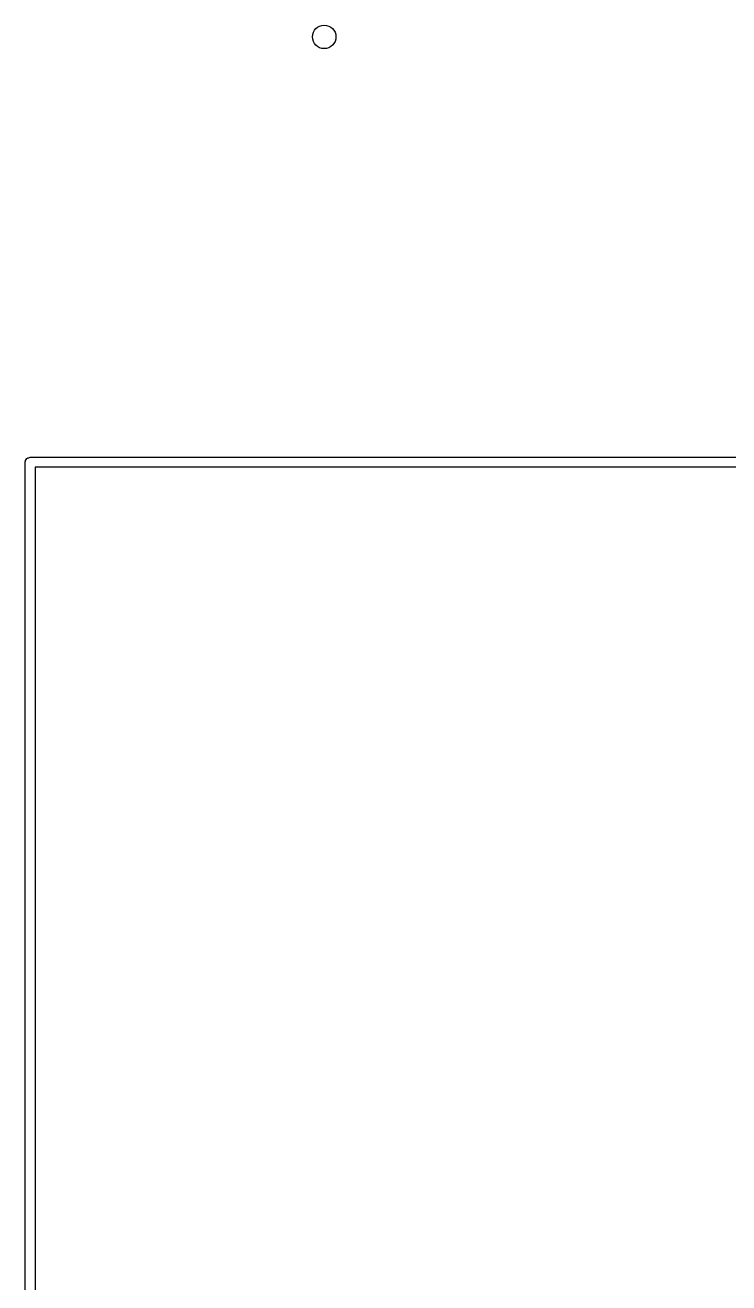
# Model space of a CAD drawing. Extents: x 0.02 to 3.19, y 0.04 to 3.94.
# Drawn here: x 0.024 to 0.438, y 3.068 to 3.807 of the extents above; entities that cross this region are included whole.
import ezdxf

# ---------------------------------------------------------------- set-up
doc = ezdxf.new("R2010")
doc.units = 0
doc.header["$MEASUREMENT"] = 0
doc.layers.add('BLACK', color=7, linetype='CONTINUOUS')

msp = doc.modelspace()

# ---------------------------------------------------------------- linework, layer by layer
at = {"layer": 'BLACK', "linetype": 'CONTINUOUS'}
for p, q in [((0.024409, 3.55), (0.024477, 3.55038)), ((0.024409, 2.05), (0.024409, 3.55)), ((0.024454, 3.55051), (0.02452, 3.55063)), ((0.024477, 3.55038), (0.024454, 3.55051)), ((0.02452, 3.55063), (0.024588, 3.55101)), ((0.024588, 3.55101), (0.025081, 3.5516)), ((0.025081, 3.5516), (0.025464, 3.55226)), ((0.025464, 3.55226), (0.025715, 3.55235)), ((0.025715, 3.55235), (0.025886, 3.55256)), ((0.025886, 3.55256), (0.026641, 3.55269)), ((0.026641, 3.55269), (0.027362, 3.55295)), ((0.027362, 3.55295), (2.82264, 3.55295)), ((0.030315, 3.54705), (0.030315, 2.05295)), ((2.81969, 3.54705), (0.030315, 3.54705))]:
    msp.add_line(p, q, dxfattribs=at)
at = {"layer": 'BLACK'}
msp.add_circle((0.2, 3.8), 0.00689, dxfattribs=at)

doc.saveas('drawing.dxf')
